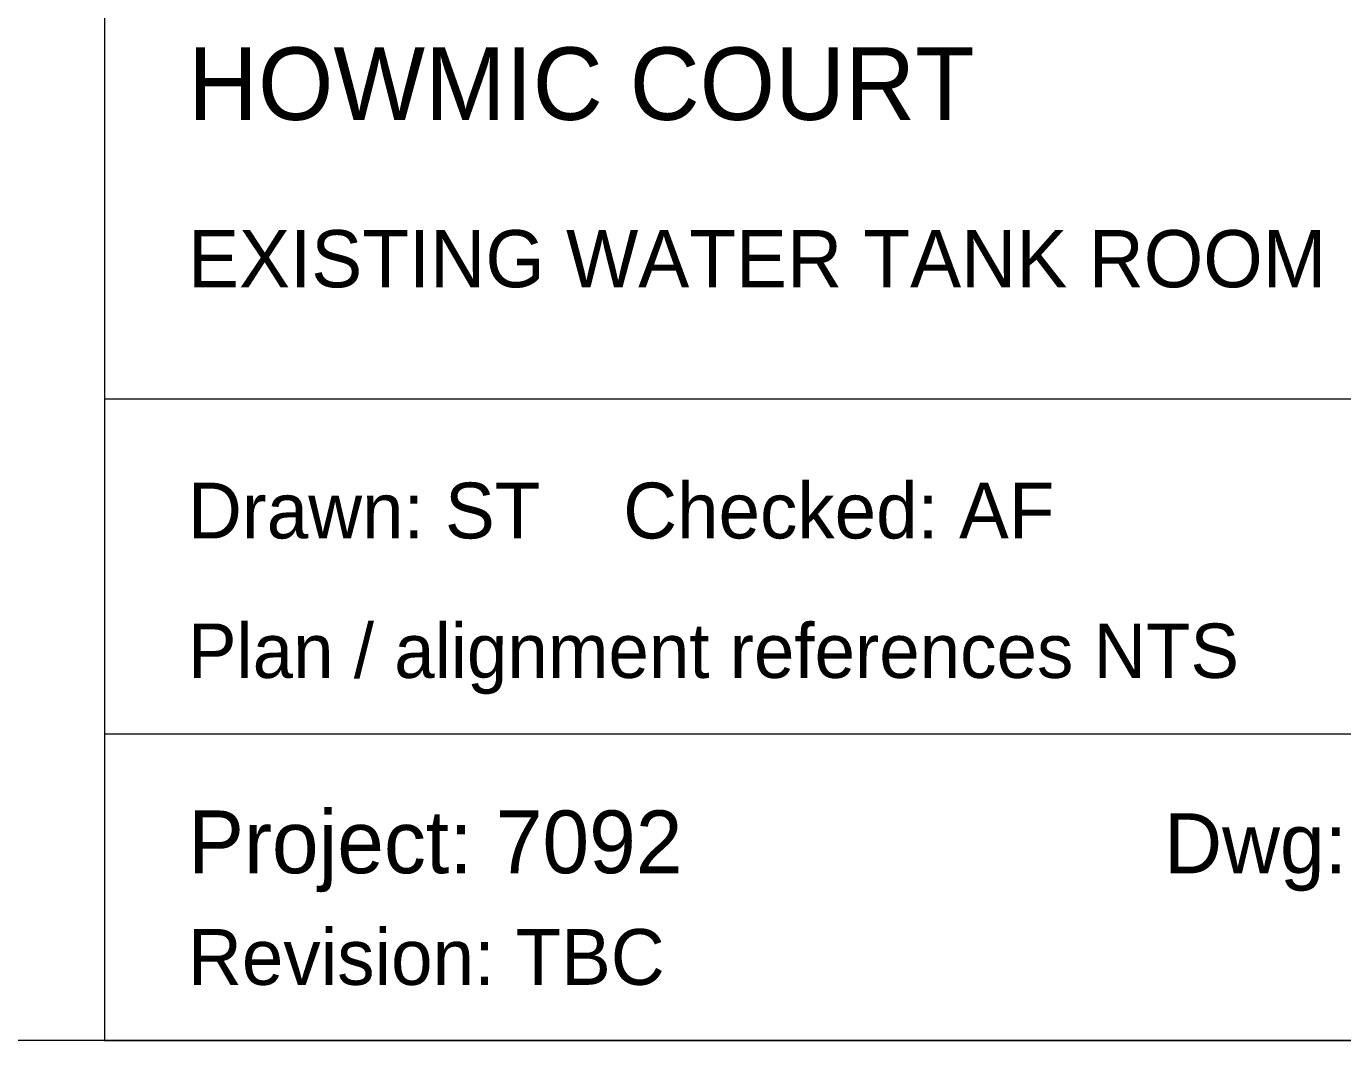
# Paper-space layout '04 Roof Support Layout' of a CAD drawing. Header units: millimetres. Extents: x 5 to 415, y 7 to 290.
# Drawn here: x 339.2 to 386.4, y 7 to 43.35 of the extents above; entities that cross this region are included whole.
import ezdxf

# ---------------------------------------------------------------- set-up
doc = ezdxf.new("R2010")
doc.units = ezdxf.units.MM
doc.layers.add('SHEET', color=7, linetype='Continuous')
doc.layers.add('TEXT', color=7, linetype='Continuous')

# ---------------------------------------------------------------- blocks, each defined once
blk = doc.blocks.new('SHEET_04')
at = {"layer": 'SHEET', "lineweight": 18}
for p, q in [((342, 290), (342, 7)), ((342, 30), (415, 30)), ((342, 18), (415, 18)), ((415, 7), (5, 7)), ((342, 7), (415, 7))]:
    blk.add_line(p, q, dxfattribs=at)
at = {"layer": 'TEXT'}
for s, height, p in [('HOWMIC COURT', 2.6, (345, 40)), ('EXISTING WATER TANK ROOM', 2.05, (345, 34)), ('Drawn: ST    Checked: AF', 2, (345, 25)), ('Plan / alignment references NTS', 1.95, (345, 20)), ('Project: 7092', 2.25, (345, 13)), ('Dwg: 7092-04', 2.15, (380, 13)), ('Revision: TBC', 2, (345, 9))]:
    blk.add_text(s, height=height, dxfattribs=at).set_placement(p)

psp = doc.layouts.new('04 Roof Support Layout')

# ---------------------------------------------------------------- block references
psp.add_blockref('SHEET_04', (0, 0))

doc.saveas('drawing.dxf')
